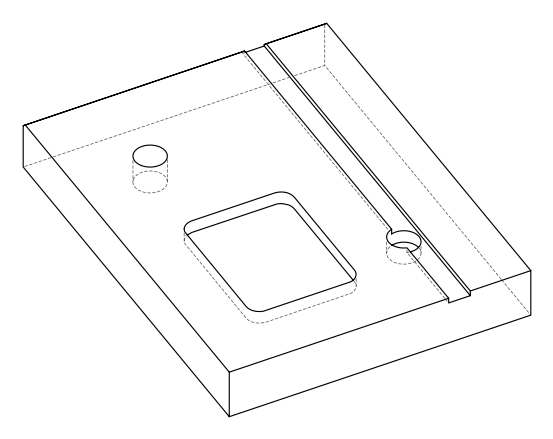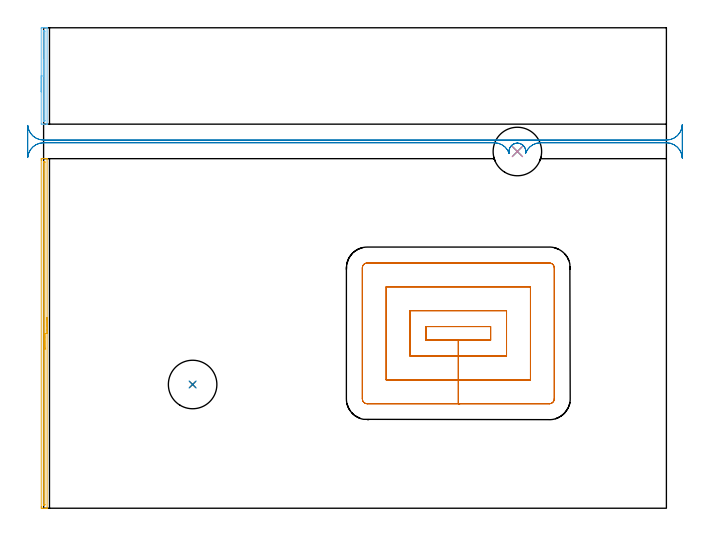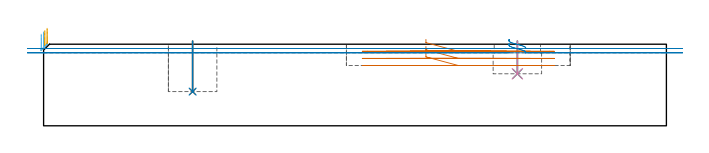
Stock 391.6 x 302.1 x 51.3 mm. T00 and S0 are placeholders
(PLAN: 8 operations, 5 tool changes, 15.5 min)
(1 INDEXABLE_INSERT_DRILL_BLIND_HOLE_FROM_SOLID | STEP1POCKET | NXT0302_010 | 0.13 min | 8819 mm3)
(2 DRILL_TO_ENLARGE_BLIND_HOLE | STEP1POCKET | UGT0301_381 | 0.13 min | 12937 mm3)
(3 INDEXABLE_INSERT_DRILL_BLIND_HOLE_FROM_SOLID_1 | STEP1POCKET_1 | NXT0302_010 | 0.08 min | 5479 mm3)
(4 DRILL_TO_ENLARGE_BLIND_HOLE_1 | STEP1POCKET_1 | UGT0301_381 | 0.08 min | 8101 mm3)
(5 AREA_MILL | FG_CHAMFER_SURFACE | UGT0205_001 | 3.67 min | 1521 mm3)
(6 AREA_MILL_1 | FG_CHAMFER_SURFACE_1 | UGT0205_001 | 1.12 min | 434 mm3)
(7 MILL_RECTANGULAR_POCKET | POCKET_RECTANGULAR_STRAIGHT | UGT0201_104 | Follow Part, ap 5, ae 75% | 6.54 min | 202613 mm3)
(8 MILL_RECTANGULAR_SLOT | SLOT_RECTANGULAR | UGT0201_104 | Follow Part, ap 5, ae 75% | 3.7 min | 43156 mm3)
(TOOL NXT0302_010 | Index. Insert Drill 19.5mm [880-D1950L25-05] | D19.5 PA176 FL98 Z2)
(TOOL UGT0301_381 | Twist Drill Flat Bottom 30.5 mm | D30.5 PA180 FL175 Z2)
(TOOL UGT0205_001 | Chamfer Mill 20 x 3 x 45 deg. | D20 FL50 Z2)
(TOOL UGT0201_104 | End Mill 20 mm | D20 FL22 Z2)
(OP 1 INDEXABLE_INSERT_DRILL_BLIND_HOLE_FROM_SOLID)
G17 G21 G94 G90
T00 M6
G54
G17 G0 G90 X93.7 Y77.8 S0 M3
G43 Z61.3 H1
G94 G81 G98 Z21.5 F250. R53.3
G80
M5
M2
(OP 2 DRILL_TO_ENLARGE_BLIND_HOLE)
G17 G21 G94 G90
T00 M6
G54
G17 G0 G90 X93.7 Y77.8 S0 M3
G43 Z61.3 H0
G94 G81 G98 Z21.5 F250. R53.3
G80
M5
M2
(OP 3 INDEXABLE_INSERT_DRILL_BLIND_HOLE_FROM_SOLID_1)
G17 G21 G94 G90
T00 M6
G54
G17 G0 G90 X297.9 Y224.3 S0 M3
G43 Z61.3 H1
G94 G81 G98 Z32.7 F250. R53.3
G80
M5
M2
(OP 4 DRILL_TO_ENLARGE_BLIND_HOLE_1)
G17 G21 G94 G90
T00 M6
G54
G17 G0 G90 X297.9 Y224.3 S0 M3
G43 Z61.3 H0
G94 G81 G98 Z32.7 F250. R53.3
G80
M5
M2
(OP 5 AREA_MILL)
G17 G21 G94 G90
T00 M6
G54
G17 G0 G90 X2.2 Y119.9 S1061 M3
G43 Z61.3 H0
G94 G1 Y119.862 Z60.428 F250.
Y119.748 Z59.564
Y119.559 Z58.712
Y119.297 Z57.88
Y118.963 Z57.074
Y118.56 Z56.3
Y118.092 Z55.564
Y117.56 Z54.872
Y116.971 Z54.229
Y116.328 Z53.64
Y115.636 Z53.108
Y114.9 Z52.64
Y114.126 Z52.237
Y113.32 Z51.903
Y112.488 Z51.641
Y111.636 Z51.452
Y110.772 Z51.338
Y109.9 Z51.3
Y0.156
X2.197 Y0.01 Z51.288
X2.174 Y0.007 Z51.265
X1.836 Y0. Z50.935
X1.414 Z50.513
X0.793 Z49.888
X-0.403 Z48.693
X-0.98 Y0.001 Z48.114
X-1.226 Y0.003 Z47.869
X-1.49 Y0.008 Z47.604
X-1.493 Y0.085 Z47.602
X-1.499 Y0.602 Z47.601
X-1.5 Y1.126 Z47.6
Y218.829
X-1.499 Y219.198 Z47.601
X-1.493 Y219.715 Z47.602
X-1.49 Y219.792 Z47.604
X-0.98 Y219.8 Z48.114
X-0.403 Z48.693
X-0.093 Z49.003
X0.483 Z49.579
X0.793 Z49.888
X1.836 Z50.935
X2.174 Y219.793 Z51.265
X2.197 Y219.79 Z51.288
X2.2 Y219.644 Z51.3
Y109.9
X0.786 Z49.886
Y2.387
X0.782 Y2.164 Z49.882
X0.779 Y2.055 Z49.879
X0.774 Y2.01 Z49.874
X0.628 Y2.007 Z49.728
X0.289 Y2.002 Z49.389
X0.049 Y2.005 Z49.149
X-0.046 Y2.01 Z49.054
X-0.079 Y2.013 Z49.021
X-0.081 Y2.058 Z49.019
X-0.084 Y2.165 Z49.016
X-0.086 Y2.379 Z49.014
Y217.406
X-0.084 Y217.633 Z49.016
X-0.081 Y217.742 Z49.019
X-0.079 Y217.787 Z49.021
X-0.034 Y217.79 Z49.066
X0.158 Y217.796 Z49.258
X0.41 Y217.799 Z49.51
X0.651 Y217.795 Z49.751
X0.746 Y217.79 Z49.846
X0.779 Y217.787 Z49.879
X0.781 Y217.742 Z49.881
X0.784 Y217.635 Z49.884
X0.786 Y217.421 Z49.886
Y109.9
Y109.028 Z49.924
Y108.164 Z50.038
Y107.312 Z50.227
Y106.48 Z50.489
Y105.674 Z50.823
Y104.9 Z51.226
Y104.164 Z51.694
Y103.472 Z52.225
Y102.829 Z52.815
Y102.24 Z53.458
Y101.708 Z54.15
Y101.24 Z54.886
Y100.837 Z55.66
Y100.503 Z56.466
Y100.241 Z57.298
Y100.052 Z58.149
Y99.938 Z59.014
Y99.9 Z59.886
G0 Z61.3
M5
M2
(OP 6 AREA_MILL_1)
G17 G21 G94 G90
T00 M6
G54
G17 G0 G90 X-1.5 Y261.8 S1061 M3
G43 Z61.3 H0
Z57.6
G94 G1 Y261.838 Z56.728 F250.
Y261.952 Z55.863
Y262.141 Z55.012
Y262.403 Z54.18
Y262.737 Z53.374
Y263.14 Z52.6
Y263.608 Z51.864
Y264.14 Z51.172
Y264.729 Z50.529
Y265.372 Z49.94
Y266.064 Z49.408
Y266.8 Z48.94
Y267.574 Z48.537
Y268.38 Z48.203
Y269.212 Z47.941
Y270.064 Z47.752
Y270.928 Z47.638
Y271.8 Z47.6
Y301.554
X-1.498 Y301.738 Z47.602
X-1.491 Y302.099 Z47.605
X-1.182 Y302.1 Z47.915
X-0.98 Z48.118
X-0.296 Z48.801
X-0.093 Z49.003
X0.312 Z49.411
X1.274 Z50.373
X1.68 Z50.778
X1.962 Z51.061
X2.183 Y302.094 Z51.276
X2.197 Y302.091 Z51.289
X2.2 Y301.998 Z51.3
Y241.602
X2.197 Y241.509 Z51.289
X2.183 Y241.506 Z51.276
X1.962 Y241.5 Z51.06
X0.312 Z49.411
X-0.093 Z49.003
X-0.296 Z48.801
X-1.228 Z47.869
X-1.491 Y241.51 Z47.605
X-1.499 Y241.732 Z47.599
X-1.5 Y271.8 Z47.6
X-0.086 Z49.014
Y299.778
X-0.079 Y299.995 Z49.021
X-0.072 Y300.09 Z49.028
X0.029 Y300.094 Z49.129
X0.189 Y300.098 Z49.289
X0.472 Y300.1 Z49.572
X0.664 Y300.098 Z49.764
X0.721 Y300.095 Z49.821
X0.776 Y300.09 Z49.876
X0.786 Y299.778 Z49.886
Y243.601
X0.785 Y243.546 Z49.885
X0.782 Y243.52 Z49.882
X0.781 Y243.514 Z49.881
X0.746 Y243.51 Z49.846
X0.478 Y243.503 Z49.578
X0.228 Y243.5 Z49.328
X0.035 Y243.502 Z49.135
X-0.021 Y243.505 Z49.079
X-0.076 Y243.51 Z49.024
X-0.086 Y243.822 Z49.014
Y271.8
Y272.672 Z49.052
Y273.536 Z49.166
Y274.388 Z49.355
Y275.22 Z49.617
Y276.026 Z49.951
Y276.8 Z50.354
Y277.536 Z50.823
Y278.228 Z51.354
Y278.871 Z51.943
Y279.46 Z52.586
Y279.992 Z53.278
Y280.46 Z54.014
Y280.863 Z54.788
Y281.197 Z55.594
Y281.459 Z56.426
Y281.648 Z57.278
Y281.762 Z58.143
Y281.8 Z59.014
G0 Z61.3
M5
M2
(OP 7 MILL_RECTANGULAR_POCKET)
G17 G21 G94 G90
T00 M6
G54
G17 G0 G90 X240.4 Y113.216 S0 M3
G43 Z61.3 H0
Z54.3
G94 G1 Y105.7 Z52.286 F250.
X260.75 Z46.833
X281.1 F500.
Y114.2
X240.4
Y105.7
X260.75
Y95.7
X291.1
Y124.2
X230.4
Y95.7
X260.75
Y80.7
X306.1
Y139.2
X215.4
Y80.7
X260.75
Y65.7
X318.
G3 X321.1 Y68.8 R3.1
G1 Y151.1
G3 X318. Y154.2 R3.1
G1 X203.5
G3 X200.4 Y151.1 R3.1
G1 Y68.8
G3 X203.5 Y65.7 R3.1
G1 X260.75
X261.75
G0 X240.4 Y113.216 Z49.833
G1 Y105.7 Z47.819 F250.
X260.75 Z42.367
X281.1 F500.
Y114.2
X240.4
Y105.7
X260.75
Y95.7
X291.1
Y124.2
X230.4
Y95.7
X260.75
Y80.7
X306.1
Y139.2
X215.4
Y80.7
X260.75
Y65.7
X318.
G3 X321.1 Y68.8 R3.1
G1 Y151.1
G3 X318. Y154.2 R3.1
G1 X203.5
G3 X200.4 Y151.1 R3.1
G1 Y68.8
G3 X203.5 Y65.7 R3.1
G1 X260.75
X261.75
G0 X240.4 Y113.216 Z45.367
G1 Y105.7 Z43.353 F250.
X260.75 Z37.9
X281.1 F500.
Y114.2
X240.4
Y105.7
X260.75
Y95.7
X291.1
Y124.2
X230.4
Y95.7
X260.75
Y80.7
X306.1
Y139.2
X215.4
Y80.7
X260.75
Y65.7
X318.
G3 X321.1 Y68.8 R3.1
G1 Y151.1
G3 X318. Y154.2 R3.1
G1 X203.5
G3 X200.4 Y151.1 R3.1
G1 Y68.8
G3 X203.5 Y65.7 R3.1
G1 X260.75
X261.75
G0 Z61.3
M5
M2
(OP 8 MILL_RECTANGULAR_SLOT)
G17 G21 G94 G90
T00 M6
G54
G17 G0 G90 X292.702 Y225.1 S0 M3
G43 Z61.3 H0
Z54.3
G94 G1 X292.7 Y225.094 Z54.298 F250.
X292.641 Y224.204 Z54.059
X292.733 Y223.317 Z53.82
X292.813 Y223.003 Z53.733
X292.803 Y223.001 Z53.731
X292.813 Y223.003 Z53.728
X292.733 Y223.317 Z53.641
X292.641 Y224.204 Z53.402
X292.7 Y225.094 Z53.163
X292.909 Y225.96 Z52.925
X293.261 Y226.78 Z52.686
X293.747 Y227.527 Z52.447
X294.351 Y228.183 Z52.208
X295.058 Y228.726 Z51.969
X295.846 Y229.143 Z51.73
X296.694 Y229.42 Z51.491
X297.576 Y229.55 Z51.252
X297.9 Z51.165
X298.224 Z51.078
X299.106 Y229.42 Z50.84
X299.954 Y229.143 Z50.601
X300.742 Y228.726 Z50.362
X301.449 Y228.183 Z50.123
X302.053 Y227.527 Z49.884
X302.539 Y226.78 Z49.645
X302.891 Y225.96 Z49.406
X303.1 Y225.094 Z49.167
X303.159 Y224.204 Z48.928
X303.067 Y223.317 Z48.689
X302.987 Y223.003 Z48.603
X302.997 Y223.001 Z48.6
G2 X312.471 Y229.8 R10. F500.
G1 X391.6
G2 X401.59 Y220.247 R10.
G1 X401.6
Y241.053
X401.59
G2 X391.6 Y231.5 R10.
G1 X0.
G2 X-9.931 Y240.325 R10.
G1 X-9.961 Y240.327
G3 X-10. Y239.44 R10.
G1 Y221.817
G3 X-9.963 Y220.954 R10.
G1 X-9.933 Y220.957
G2 X0. Y229.8 R10.
G1 X283.329
G2 X292.803 Y223.001 R10.
G0 X292.702 Y225.1 Z51.6
G1 X292.7 Y225.094 Z51.598 F250.
X292.641 Y224.204 Z51.359
X292.733 Y223.317 Z51.12
X292.813 Y223.003 Z51.034
X292.803 Y223.001 Z51.031
X292.813 Y223.003 Z51.028
X292.733 Y223.317 Z50.941
X292.641 Y224.204 Z50.702
X292.7 Y225.094 Z50.463
X292.909 Y225.96 Z50.225
X293.261 Y226.78 Z49.986
X293.747 Y227.527 Z49.747
X294.351 Y228.183 Z49.508
X295.058 Y228.726 Z49.269
X295.846 Y229.143 Z49.03
X296.694 Y229.42 Z48.791
X297.576 Y229.55 Z48.552
X297.9 Z48.465
X298.224 Z48.379
X299.106 Y229.42 Z48.14
X299.954 Y229.143 Z47.901
X300.742 Y228.726 Z47.662
X301.449 Y228.183 Z47.423
X302.053 Y227.527 Z47.184
X302.539 Y226.78 Z46.945
X302.891 Y225.96 Z46.706
X303.1 Y225.094 Z46.467
X303.159 Y224.204 Z46.228
X303.067 Y223.317 Z45.99
X302.987 Y223.003 Z45.903
X302.997 Y223.001 Z45.9
G2 X312.471 Y229.8 R10. F500.
G1 X391.6
G2 X401.59 Y220.247 R10.
G1 X401.6
Y241.053
X401.59
G2 X391.6 Y231.5 R10.
G1 X0.
G2 X-9.97 Y240.726 R10.
G1 X-10.
Y220.574
X-9.97
G2 X0. Y229.8 R10.
G1 X283.329
G2 X292.803 Y223.001 R10.
G0 Z61.3
M5
M2
